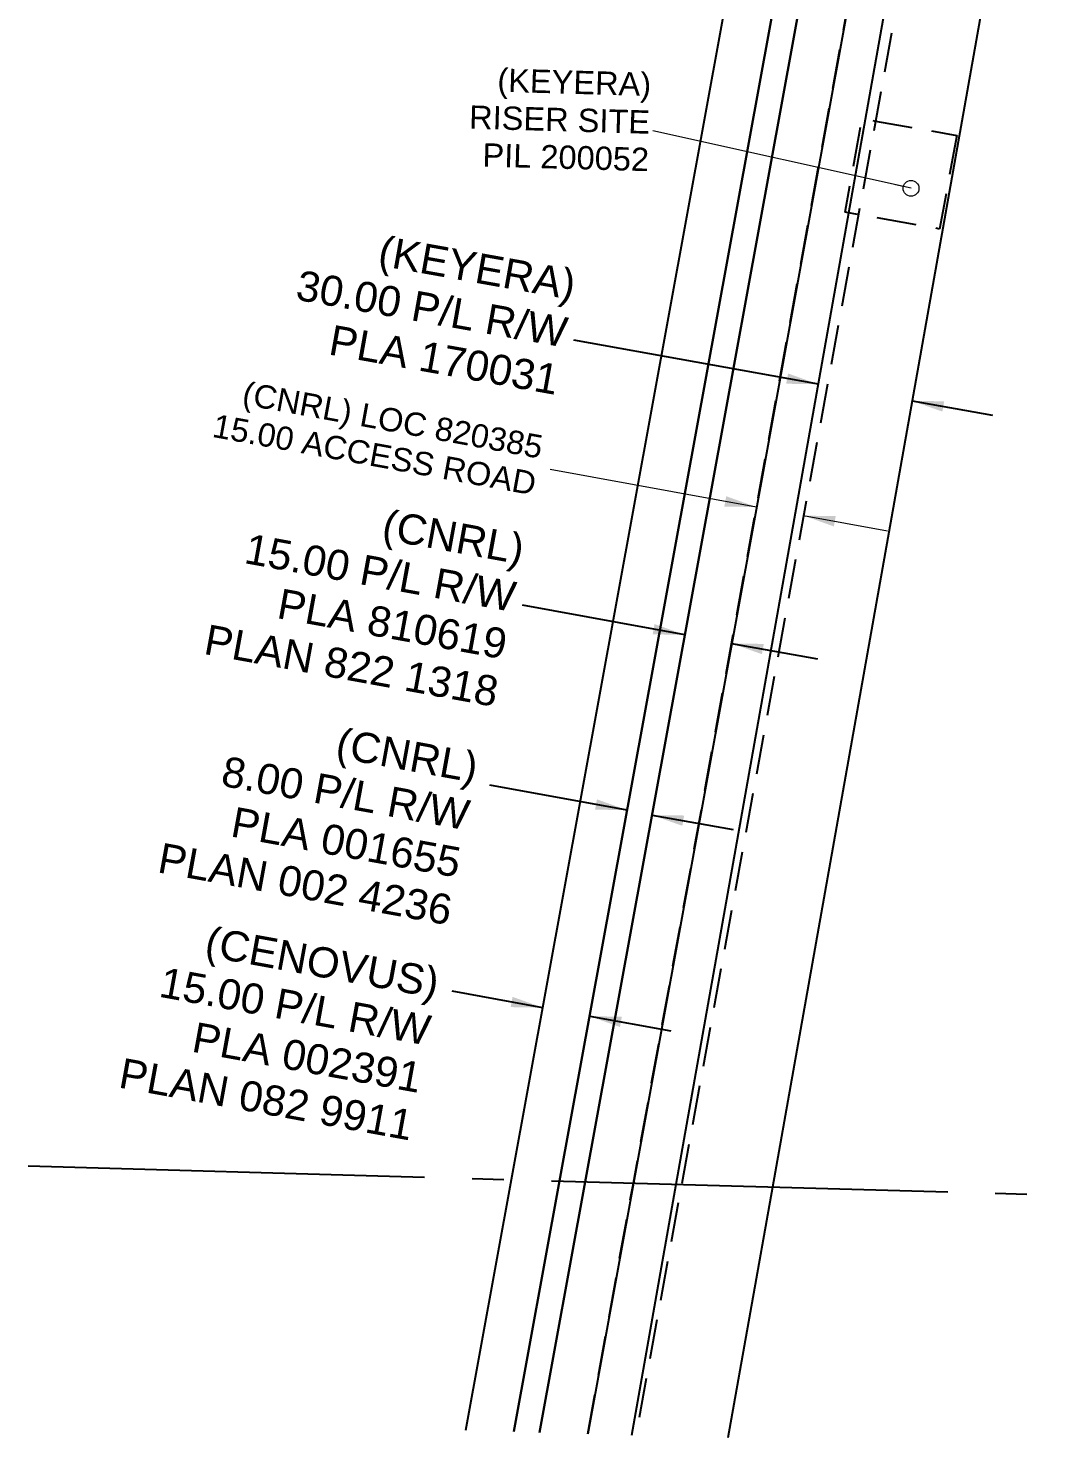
# Model space of a CAD drawing. Extents: x 363066 to 375462, y 6077936 to 6083550.
# Drawn here: x 371347.4 to 371672.4, y 6080739.2 to 6081183.7 of the extents above; entities that cross this region are included whole.
import ezdxf
from ezdxf.enums import TextEntityAlignment as Align

# ---------------------------------------------------------------- set-up
doc = ezdxf.new("R2010")
doc.units = 0
doc.header["$LTSCALE"] = 5
doc.linetypes.add('foc-ACCESSROAD', pattern=[3.75, 2.5, -1.25])
doc.linetypes.add('foc-QUARTERLINE', pattern=[33, 25, -3, 2, -3])
for name, color, linetype in [('F-AR', 190, 'foc-ACCESSROAD'), ('F-RW', 190, 'Continuous'), ('F-WS', 190, 'foc-ACCESSROAD'), ('L-QSEC', 8, 'foc-QUARTERLINE')]:
    doc.layers.add(name, color=color, linetype=linetype)
for name, color, linetype, lineweight in [('F-AR-T', 190, 'Continuous', 9), ('F-RW-T', 190, 'Continuous', 9), ('F-WS-T', 190, 'Continuous', 9)]:
    doc.layers.add(name, color=color, linetype=linetype, lineweight=lineweight)
doc.styles.add('80CG', font='ARIALN.TTF', dxfattribs={"height": 10})
doc.styles.add('A60', font='arial.ttf', dxfattribs={"height": 7.35})
doc.styles.add('A80', font='arial.ttf', dxfattribs={"height": 9.5})
doc.dimstyles.new('Compass 5 000', dxfattribs={"dimscale": 5, "dimtxt": 9, "dimasz": 2, "dimexe": 0.2, "dimexo": 0.0625, "dimgap": 0.5, "dimtad": 0, "dimtih": 1, "dimtoh": 1, "dimzin": 0, "dimdsep": 46, "dimtxsty": '80CG', "dimcen": 0.1, "dimse1": 1, "dimse2": 1, "dimclrd": 256, "dimclrt": 256, "dimaunit": 1, "dimadec": 4, "dimazin": 0, "dimtfac": 0.06, "dimtofl": 0, "dimtmove": 0, "dimatfit": 1, "dimfxl": 0.2, "dimtolj": 1, "dimtzin": 0, "dimlwd": -1, "dimarcsym": 0})

msp = doc.modelspace()

# ---------------------------------------------------------------- linework, layer by layer
at = {"layer": 'F-AR', "flags": 128}
msp.add_lwpolyline([(371523.84, 6080740.44), (371538.24, 6080819.5), (371632.4, 6081336.66), (371636.68, 6081360.16), (371639.6, 6081376.2), (371640.2, 6081379.5), (371640.8, 6081382.77), (371650.27, 6081374.25), (371654.04, 6081370.87), (371653.34, 6081367.07), (371649.81, 6081347.68), (371645.54, 6081324.2), (371644.46, 6081318.33), (371553.47, 6080819.07), (371539.06, 6080740)], dxfattribs=at)
at = {"layer": 'F-RW', "flags": 128}
for points in [[(371843.31, 6082560.2), (371819.78, 6082421.02), (371786.48, 6082224.02), (371682.42, 6081620.17), (371667.32, 6081532.52), (371663.83, 6081512.28), (371662.54, 6081504.79), (371660.35, 6081492.06), (371659.96, 6081489.83), (371658.09, 6081478.95), (371656.78, 6081471.36), (371655.53, 6081464.07), (371652.3, 6081445.32), (371651.09, 6081438.78), (371650.49, 6081435.48), (371642.32, 6081391.12), (371641.23, 6081385.13), (371640.8, 6081382.77), (371640.21, 6081379.5), (371636.69, 6081360.17), (371632.41, 6081336.66), (371538.24, 6080819.5), (371523.84, 6080740.44)], [(371485.43, 6080741.54), (371499.82, 6080820.6), (371599.45, 6081367.94)], [(371537.75, 6080740.04), (371551.78, 6080819.12), (371606.16, 6081125.51), (371611.4, 6081155.04), (371624.21, 6081227.25)], [(371587.91, 6081220.49), (371515, 6080820.17), (371500.6, 6080741.11)], [(371500.6, 6080741.11), (371515, 6080820.17), (371587.91, 6081220.49)], [(371508.68, 6080740.88), (371523.07, 6080819.94), (371595.94, 6081220.26)], [(371595.94, 6081220.26), (371523.07, 6080819.94), (371508.68, 6080740.88)], [(371650.28, 6081202.48), (371582.09, 6080818.26), (371568.06, 6080739.17)]]:
    msp.add_lwpolyline(points, dxfattribs=at)
at = {"layer": 'F-WS', "flags": 128}
msp.add_lwpolyline([(371640.2, 6081149.91), (371634.81, 6081120.41), (371609.22, 6081124.97), (371604.98, 6081125.72), (371610.35, 6081155.23), (371614.6, 6081154.47), (371640.2, 6081149.91)], close=True, dxfattribs=at)
at = {"layer": 'L-QSEC'}
msp.add_line((371347.45, 6080824.94), (372118.84, 6080803.03), dxfattribs=at)

# ---------------------------------------------------------------- texts
at = {"layer": 'F-AR-T', "style": 'A60'}
for s, p in [('(CNRL) LOC 820385', (371508.89, 6081047.96)), ('15.00 ACCESS ROAD', (371506.78, 6081036.39))]:
    msp.add_text(s, height=7.35, rotation=349.6807, dxfattribs=at).set_placement(p, align=Align.RIGHT)
at = {"layer": 'F-RW-T', "style": 'A80'}
for s, rotation, p in [('(KEYERA)', 349.893, (371519.04, 6081098.01)), ('30.00 P/L R/W', 349.893, (371516.37, 6081083.05)), ('PLA 170031', 349.893, (371513.71, 6081068.08)), ('(CNRL)', 349.6805, (371502.8, 6081014.59)), ('15.00 P/L R/W', 349.6805, (371500.08, 6080999.64)), ('PLA 810619', 349.6805, (371497.35, 6080984.68)), ('PLAN 822 1318', 349.6806, (371494.62, 6080969.67)), ('(CNRL)', 349.6834, (371488.21, 6080945.73)), ('8.00 P/L R/W', 349.6834, (371485.49, 6080930.77)), ('PLA 001655', 349.6834, (371482.77, 6080915.82)), ('PLAN 002 4236', 349.6833, (371480.04, 6080900.8)), ('(CENOVUS)', 349.6775, (371475.95, 6080877.84)), ('15.00 P/L R/W', 349.6775, (371473.22, 6080862.88)), ('PLA 002391', 349.6775, (371470.5, 6080847.93)), ('PLAN 082 9911', 349.6775, (371467.76, 6080832.92))]:
    msp.add_text(s, height=9.5, rotation=rotation, dxfattribs=at).set_placement(p, align=Align.RIGHT)
at = {"layer": 'F-WS-T', "style": 'A60'}
for s, rotation, p in [('(KEYERA)', 358.3649, (371495.28, 6081163.72)), ('RISER SITE', 358.3649, (371486.38, 6081152.07)), ('PIL 200052', 358.3648, (371490.58, 6081140.14))]:
    msp.add_text(s, height=7.35, rotation=rotation, dxfattribs=at).set_placement(p)

# ---------------------------------------------------------------- leaders
at = {"layer": 'F-AR-T'}
for points in [[(371577.06, 6081032.72), (371512.02, 6081044.57)], [(371591.91, 6081030.02), (371618.37, 6081025.2)]]:
    msp.add_leader(points, dimstyle='Compass 5 000', override={"dimtxsty": '80CG'}, dxfattribs=at)
at = {"layer": 'F-RW'}
for points in [[(371596.56, 6081071.45), (371519.46, 6081085.4)], [(371626.1, 6081066.21), (371651.45, 6081061.69)], [(371554.47, 6080992.41), (371503.32, 6081001.73)], [(371569.23, 6080989.72), (371596.29, 6080984.8)], [(371536.3, 6080937.12), (371492.99, 6080945.01)], [(371544.12, 6080935.55), (371569.72, 6080931.04)], [(371509.69, 6080874.83), (371481.16, 6080880.03)], [(371524.47, 6080872.14), (371550.05, 6080867.48)]]:
    msp.add_leader(points, dimstyle='Compass 5 000', override={"dimtxsty": '80CG'}, dxfattribs=at)
at = {"layer": 'F-WS-T'}
msp.add_leader([(371625.79, 6081133.25), (371544.37, 6081151.35)], dimstyle='Compass 5 000', override={"dimasz": 1, "dimtxsty": '80CG', "dimldrblk": 'DotBlank'}, dxfattribs=at)

doc.saveas('drawing.dxf')
